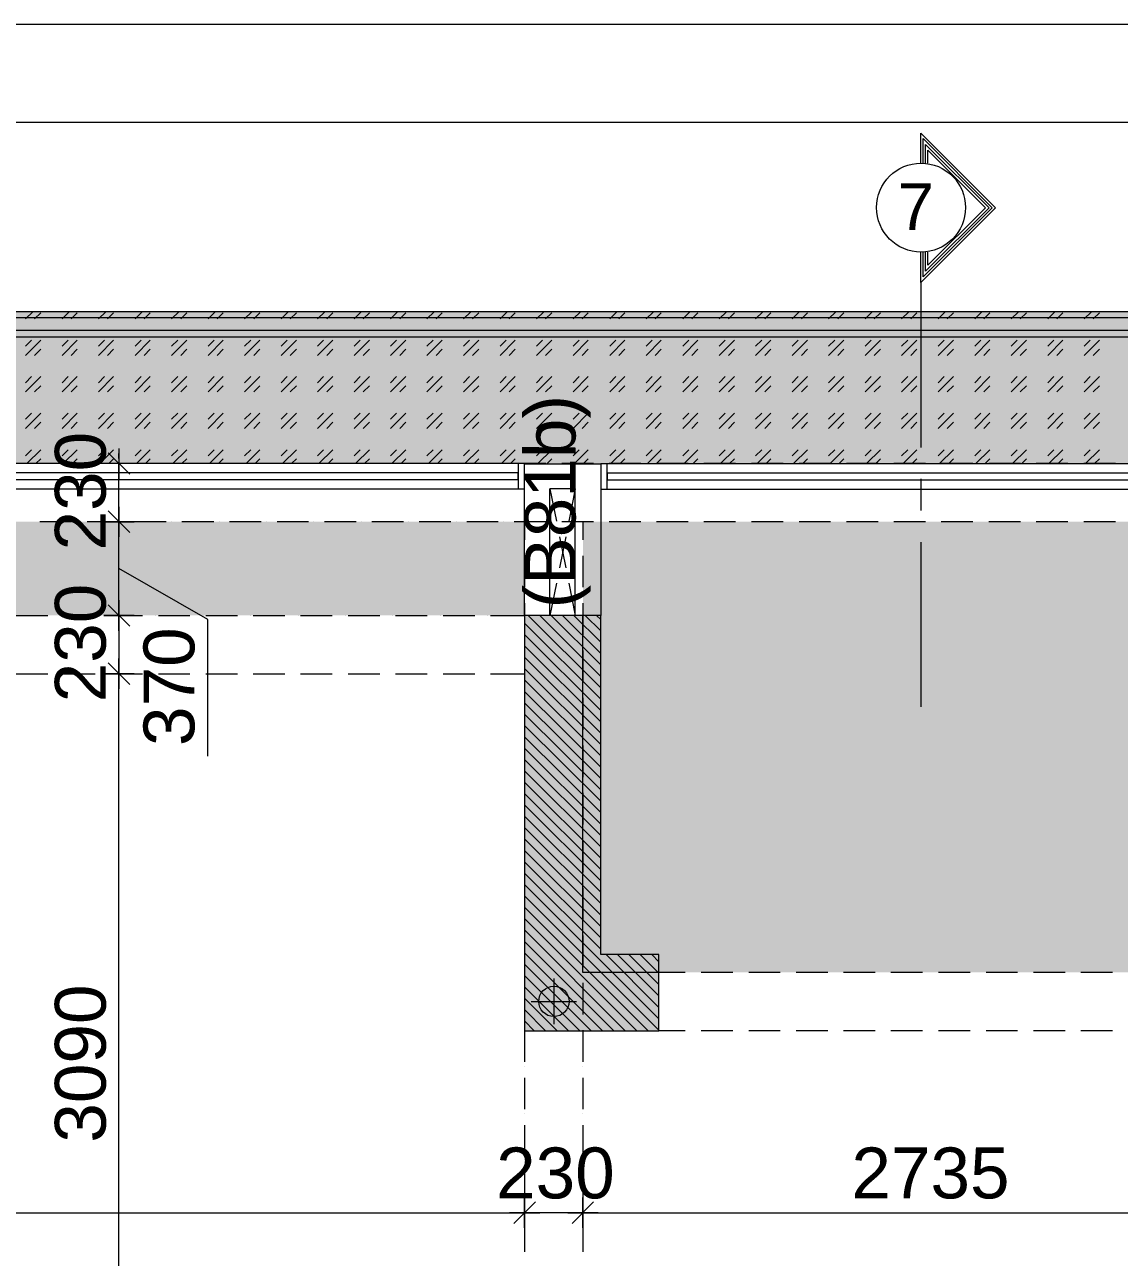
# Model space of a CAD drawing. Header units: millimetres. Extents: x -1303 to 98744, y -1303 to 90097.
# Drawn here: x 44098 to 48424, y 35157 to 40026 of the extents above; entities that cross this region are included whole.
import ezdxf

# ---------------------------------------------------------------- set-up
doc = ezdxf.new("R2010")
doc.units = ezdxf.units.MM
doc.layers.add('PDF_Geometry', color=7, linetype='Continuous')
doc.layers.add('PDF_Text', color=7, linetype='Continuous')
doc.layers.add('PDF_Solid Fills', color=192, linetype='Continuous', true_color=0xc2c0c0c0)
doc.styles.add('PDF ArialMT', font='arial.ttf')
doc.styles.get("Standard").update_dxf_attribs({"font": 'arial.ttf'})

msp = doc.modelspace()

# ---------------------------------------------------------------- hatches: boundary and pattern name
at = {"layer": 'PDF_Solid Fills', "true_color": 0x0000b2}
h = msp.add_hatch(color=254, dxfattribs=at)
h.paths.add_polyline_path([(75224.26012, 16872.72168), (74624.31541, 16872.72168), (74624.31541, 25187.75188), (75224.26012, 25187.75188)], flags=0)
h.paths.add_polyline_path([(74624.31541, 38292.73421), (74624.31541, 29377.68079), (75224.26012, 29377.68079), (75224.26012, 38892.67479), (59994.31175, 38892.67479), (59994.31175, 38292.73421)], flags=0)
h.paths.add_polyline_path([(26734.27358, 38892.67479), (26734.27358, 38292.73421), (55894.25843, 38292.73421), (55894.25843, 38892.67479)], flags=0)
at = {"layer": 'PDF_Solid Fills'}
msp.add_hatch(color=256, dxfattribs=at).paths.add_polyline_path([(46604.29328, 36052.67313), (46604.29328, 36282.69794), (46304.28373, 36282.69794), (46304.28373, 37692.71099), (46074.25892, 37692.71099), (46074.25892, 36052.67313)])

# ---------------------------------------------------------------- linework, layer by layer
at = {"layer": 'PDF_Geometry', "color": 222, "lineweight": 0, "true_color": 0xb8008a}
for points in [[(75204.2019, 40026.20351), (26753.73881, 40026.20351)], [(55873.94815, 39639.44447), (26753.73881, 39639.44447)]]:
    msp.add_lwpolyline(points, dxfattribs=at)
at = {"layer": 'PDF_Geometry', "color": 1, "lineweight": 0}
for points in [[(47639.48551, 39478.64818), (47639.48551, 39597.97677), (47934.84208, 39302.6202), (47639.48551, 39008.11075), (47639.48551, 39127.43523)], [(47648.79559, 39478.64818), (47648.79559, 39575.97225), (47921.30051, 39302.6202), (47648.79559, 39030.11116), (47648.79559, 39127.43523)], [(47658.10155, 39478.64818), (47658.10155, 39553.12473), (47908.60607, 39302.6202), (47658.10155, 39052.96281), (47658.10155, 39127.43523)], [(47667.41163, 39478.64818), (47667.41163, 39530.27307), (47895.06451, 39302.6202), (47667.41163, 39075.81446), (47667.41163, 39127.43523)], [(47639.48551, 39008.11075), (47639.48551, 38356.46263)], [(47639.48551, 38232.05543), (47639.48551, 38106.80524)], [(47639.48551, 37981.55091), (47639.48551, 37330.74991)]]:
    msp.add_lwpolyline(points, dxfattribs=at)
at = {"layer": 'PDF_Geometry', "color": 9, "lineweight": 0, "true_color": 0xc0c0c0}
for points in [[(55894.25843, 38292.1433), (55894.25843, 38892.16652), (26734.27358, 38892.16652), (26734.27358, 38291.29617)], [(55868.86954, 38292.1433), (55868.86954, 38867.62475), (26758.81742, 38867.62475), (26758.81742, 38291.29617)], [(55818.93889, 38292.1433), (55818.93889, 38817.6941), (26808.74807, 38817.6941), (26808.74807, 38291.29617)], [(55793.55, 38292.1433), (55793.55, 38792.30521), (26834.13696, 38792.30521), (26834.13696, 38291.29617)], [(46073.83743, 37692.12007), (46073.83743, 38291.29617), (46374.2726, 38291.29617), (46374.2726, 37692.12007)], [(46199.08762, 37819.9075), (46173.69873, 37692.12007), (46173.69873, 38192.27786), (46199.08762, 38064.49042)], [(46273.56417, 38192.27786), (46173.69873, 38192.27786)], [(46248.17528, 37819.9075), (46273.56417, 37692.12007), (46273.56417, 38192.27786), (46248.17528, 38064.49042)], [(46236.32383, 38003.55544), (46211.78206, 37880.84248)], [(46211.78206, 38003.55544), (46236.32383, 37880.84248)]]:
    msp.add_lwpolyline(points, dxfattribs=at)
at = {"layer": 'PDF_Geometry', "lineweight": 0}
for points in [[(44101.12001, 38864.24039), (44129.89326, 38892.16652)], [(44137.5091, 38864.24039), (44162.05499, 38887.93504)], [(44282.22658, 38892.16652), (44157.82351, 38892.16652)], [(44245.8375, 38864.24039), (44273.76362, 38892.16652)], [(44282.22658, 38864.24039), (44305.92536, 38887.93504)], [(44470.10601, 38892.16652), (44344.85169, 38892.16652)], [(44389.70787, 38864.24039), (44418.48111, 38892.16652)], [(44426.09695, 38864.24039), (44449.79572, 38887.93504)], [(44657.9813, 38892.16652), (44532.73111, 38892.16652)], [(44534.42535, 38864.24039), (44562.35147, 38892.16652)], [(44569.96731, 38864.24039), (44594.50908, 38887.93504)], [(44678.29571, 38864.24039), (44707.06896, 38892.16652)], [(44714.6848, 38864.24039), (44738.37945, 38887.93504)], [(44845.0136, 38892.16652), (44719.76341, 38892.16652)], [(44823.00907, 38864.24039), (44850.93933, 38892.16652)], [(44858.55517, 38864.24039), (44883.09693, 38887.93504)], [(45032.89303, 38892.16652), (44907.6387, 38892.16652)], [(44966.87944, 38864.24039), (44995.65681, 38892.16652)], [(45003.27266, 38864.24039), (45026.96729, 38887.93504)], [(45219.92532, 38892.16652), (45095.51812, 38892.16652)], [(45111.59692, 38864.24039), (45139.52718, 38892.16652)], [(45147.14302, 38864.24039), (45171.68478, 38887.93504)], [(45255.46728, 38864.24039), (45284.24054, 38892.16652)], [(45407.80061, 38892.16652), (45282.55042, 38892.16652)], [(45291.8605, 38864.24039), (45315.55515, 38887.93504)], [(45400.18477, 38864.24039), (45428.1109, 38892.16652)], [(45435.73087, 38864.24039), (45460.27264, 38887.93504)], [(45594.83291, 38892.16652), (45470.42571, 38892.16652)], [(45544.05514, 38864.24039), (45571.98127, 38892.16652)], [(45580.44423, 38864.24039), (45604.143, 38887.93504)], [(45782.71234, 38892.16652), (45657.45801, 38892.16652)], [(45687.9255, 38864.24039), (45716.69875, 38892.16652)], [(45724.31459, 38864.24039), (45748.01337, 38887.93504)], [(45832.64299, 38864.24039), (45860.56911, 38892.16652)], [(45969.74051, 38892.16652), (45845.33744, 38892.16652)], [(45868.18496, 38864.24039), (45892.73085, 38887.93504)], [(45976.51336, 38864.24039), (46005.2866, 38892.16652)], [(46012.90244, 38864.24039), (46036.60121, 38887.93504)], [(46157.61993, 38892.16652), (46032.36973, 38892.16652)], [(46121.23084, 38864.24039), (46149.15697, 38892.16652)], [(46156.7728, 38864.24039), (46181.31457, 38887.93504)], [(46345.49935, 38892.16652), (46220.24502, 38892.16652)], [(46265.1012, 38864.24039), (46293.87446, 38892.16652)], [(46301.49029, 38864.24039), (46325.18494, 38887.93504)], [(46532.52752, 38892.16652), (46407.27733, 38892.16652)], [(46409.81457, 38864.24039), (46437.74482, 38892.16652)], [(46445.36066, 38864.24039), (46469.90242, 38887.93504)], [(46553.68493, 38864.24039), (46582.4623, 38892.16652)], [(46590.07815, 38864.24039), (46613.77279, 38887.93504)], [(46720.40694, 38892.16652), (46595.15675, 38892.16652)], [(46698.40241, 38864.24039), (46726.33267, 38892.16652)], [(46733.94851, 38864.24039), (46758.49028, 38887.93504)], [(46907.43925, 38892.16652), (46782.18492, 38892.16652)], [(46842.27278, 38864.24039), (46871.04603, 38892.16652)], [(46878.666, 38864.24039), (46902.36064, 38887.93504)], [(47095.31454, 38892.16652), (46970.06434, 38892.16652)], [(46986.14314, 38864.24039), (47014.91639, 38892.16652)], [(47022.53636, 38864.24039), (47046.231, 38887.93504)], [(47130.86063, 38864.24039), (47158.78676, 38892.16652)], [(47282.34683, 38892.16652), (47157.94376, 38892.16652)], [(47167.24972, 38864.24039), (47190.9485, 38887.93504)], [(47274.731, 38864.24039), (47303.50424, 38892.16652)], [(47311.12008, 38864.24039), (47334.81886, 38887.93504)], [(47470.22626, 38892.16652), (47344.97194, 38892.16652)], [(47419.44849, 38864.24039), (47447.3746, 38892.16652)], [(47454.99045, 38864.24039), (47479.53634, 38887.93504)], [(47657.25856, 38892.16652), (47532.85136, 38892.16652)], [(47563.31885, 38864.24039), (47592.09209, 38892.16652)], [(47599.70793, 38864.24039), (47623.40671, 38887.93504)], [(47708.03633, 38864.24039), (47735.96246, 38892.16652)], [(47845.13385, 38892.16652), (47719.88366, 38892.16652)], [(47743.5783, 38864.24039), (47768.12007, 38887.93504)], [(47851.9067, 38864.24039), (47880.67995, 38892.16652)], [(47888.29579, 38864.24039), (47911.99043, 38887.93504)], [(48033.01328, 38892.16652), (47907.75895, 38892.16652)], [(47996.62006, 38864.24039), (48024.55031, 38892.16652)], [(48032.16615, 38864.24039), (48056.70791, 38887.93504)], [(48220.04557, 38892.16652), (48094.79124, 38892.16652)], [(48140.49042, 38864.24039), (48169.2678, 38892.16652)], [(48176.88364, 38864.24039), (48200.57828, 38887.93504)], [(48407.92086, 38892.16652), (48282.67067, 38892.16652)], [(48284.36079, 38864.24039), (48313.13816, 38892.16652)], [(48320.75401, 38864.24039), (48345.29577, 38887.93504)], [(44101.12001, 38719.52291), (44162.05499, 38779.61076)], [(44101.12001, 38755.91199), (44125.66177, 38779.61076)], [(44245.8375, 38719.52291), (44305.92536, 38779.61076)], [(44245.8375, 38755.91199), (44269.53214, 38779.61076)], [(44389.70787, 38719.52291), (44449.79572, 38779.61076)], [(44389.70787, 38755.91199), (44414.24963, 38779.61076)], [(44534.42535, 38719.52291), (44594.50908, 38779.61076)], [(44534.42535, 38755.91199), (44558.11999, 38779.61076)], [(44678.29571, 38719.52291), (44738.37945, 38779.61076)], [(44678.29571, 38755.91199), (44702.83748, 38779.61076)], [(44823.00907, 38719.52291), (44883.09693, 38779.61076)], [(44823.00907, 38755.91199), (44846.70785, 38779.61076)], [(44966.87944, 38719.52291), (45026.96729, 38779.61076)], [(44966.87944, 38755.91199), (44991.42533, 38779.61076)], [(45111.59692, 38719.52291), (45171.68478, 38779.61076)], [(45111.59692, 38755.91199), (45135.29569, 38779.61076)], [(45255.46728, 38719.52291), (45315.55515, 38779.61076)], [(45255.46728, 38755.91199), (45279.16606, 38779.61076)], [(45400.18477, 38719.52291), (45460.27264, 38779.61076)], [(45400.18477, 38755.91199), (45423.87942, 38779.61076)], [(45544.05514, 38719.52291), (45604.143, 38779.61076)], [(45544.05514, 38755.91199), (45567.74978, 38779.61076)], [(45687.9255, 38719.52291), (45748.01337, 38779.61076)], [(45687.9255, 38755.91199), (45712.46727, 38779.61076)], [(45832.64299, 38719.52291), (45892.73085, 38779.61076)], [(45832.64299, 38755.91199), (45856.33763, 38779.61076)], [(45976.51336, 38719.52291), (46036.60121, 38779.61076)], [(45976.51336, 38755.91199), (46001.05512, 38779.61076)], [(46121.23084, 38719.52291), (46181.31457, 38779.61076)], [(46121.23084, 38755.91199), (46144.92549, 38779.61076)], [(46265.1012, 38719.52291), (46325.18494, 38779.61076)], [(46265.1012, 38755.91199), (46289.64298, 38779.61076)], [(46409.81457, 38719.52291), (46469.90242, 38779.61076)], [(46409.81457, 38755.91199), (46433.51334, 38779.61076)], [(46553.68493, 38719.52291), (46613.77279, 38779.61076)], [(46553.68493, 38755.91199), (46578.23082, 38779.61076)], [(46698.40241, 38719.52291), (46758.49028, 38779.61076)], [(46698.40241, 38755.91199), (46722.10119, 38779.61076)], [(46842.27278, 38719.52291), (46902.36064, 38779.61076)], [(46842.27278, 38755.91199), (46865.97155, 38779.61076)], [(46986.14314, 38719.52291), (47046.231, 38779.61076)], [(46986.14314, 38755.91199), (47010.68491, 38779.61076)], [(47130.86063, 38719.52291), (47190.9485, 38779.61076)], [(47130.86063, 38755.91199), (47154.55528, 38779.61076)], [(47274.731, 38719.52291), (47334.81886, 38779.61076)], [(47274.731, 38755.91199), (47299.27276, 38779.61076)], [(47419.44849, 38719.52291), (47479.53634, 38779.61076)], [(47419.44849, 38755.91199), (47443.14312, 38779.61076)], [(47563.31885, 38719.52291), (47623.40671, 38779.61076)], [(47563.31885, 38755.91199), (47587.86061, 38779.61076)], [(47708.03633, 38719.52291), (47768.12007, 38779.61076)], [(47708.03633, 38755.91199), (47731.73098, 38779.61076)], [(47851.9067, 38719.52291), (47911.99043, 38779.61076)], [(47851.9067, 38755.91199), (47876.44847, 38779.61076)], [(47996.62006, 38719.52291), (48056.70791, 38779.61076)], [(47996.62006, 38755.91199), (48020.31883, 38779.61076)], [(48140.49042, 38719.52291), (48200.57828, 38779.61076)], [(48140.49042, 38755.91199), (48164.1892, 38779.61076)], [(48284.36079, 38719.52291), (48345.29577, 38779.61076)], [(48284.36079, 38755.91199), (48308.90668, 38779.61076)], [(44137.5091, 38719.52291), (44162.05499, 38744.06467)], [(44282.22658, 38719.52291), (44305.92536, 38744.06467)], [(44426.09695, 38719.52291), (44449.79572, 38744.06467)], [(44569.96731, 38719.52291), (44594.50908, 38744.06467)], [(44714.6848, 38719.52291), (44738.37945, 38744.06467)], [(44858.55517, 38719.52291), (44883.09693, 38744.06467)], [(45003.27266, 38719.52291), (45026.96729, 38744.06467)], [(45147.14302, 38719.52291), (45171.68478, 38744.06467)], [(45291.8605, 38719.52291), (45315.55515, 38744.06467)], [(45435.73087, 38719.52291), (45460.27264, 38744.06467)], [(45580.44423, 38719.52291), (45604.143, 38744.06467)], [(45724.31459, 38719.52291), (45748.01337, 38744.06467)], [(45868.18496, 38719.52291), (45892.73085, 38744.06467)], [(46012.90244, 38719.52291), (46036.60121, 38744.06467)], [(46156.7728, 38719.52291), (46181.31457, 38744.06467)], [(46301.49029, 38719.52291), (46325.18494, 38744.06467)], [(46445.36066, 38719.52291), (46469.90242, 38744.06467)], [(46590.07815, 38719.52291), (46613.77279, 38744.06467)], [(46733.94851, 38719.52291), (46758.49028, 38744.06467)], [(46878.666, 38719.52291), (46902.36064, 38744.06467)], [(47022.53636, 38719.52291), (47046.231, 38744.06467)], [(47167.24972, 38719.52291), (47190.9485, 38744.06467)], [(47311.12008, 38719.52291), (47334.81886, 38744.06467)], [(47454.99045, 38719.52291), (47479.53634, 38744.06467)], [(47599.70793, 38719.52291), (47623.40671, 38744.06467)], [(47743.5783, 38719.52291), (47768.12007, 38744.06467)], [(47888.29579, 38719.52291), (47911.99043, 38744.06467)], [(48032.16615, 38719.52291), (48056.70791, 38744.06467)], [(48176.88364, 38719.52291), (48200.57828, 38744.06467)], [(48320.75401, 38719.52291), (48345.29577, 38744.06467)], [(44101.12001, 38575.65254), (44162.05499, 38635.7404)], [(44101.12001, 38611.19451), (44125.66177, 38635.7404)], [(44245.8375, 38575.65254), (44305.92536, 38635.7404)], [(44245.8375, 38611.19451), (44269.53214, 38635.7404)], [(44389.70787, 38575.65254), (44449.79572, 38635.7404)], [(44389.70787, 38611.19451), (44414.24963, 38635.7404)], [(44534.42535, 38575.65254), (44594.50908, 38635.7404)], [(44534.42535, 38611.19451), (44558.11999, 38635.7404)], [(44678.29571, 38575.65254), (44738.37945, 38635.7404)], [(44678.29571, 38611.19451), (44702.83748, 38635.7404)], [(44823.00907, 38575.65254), (44883.09693, 38635.7404)], [(44823.00907, 38611.19451), (44846.70785, 38635.7404)], [(44966.87944, 38575.65254), (45026.96729, 38635.7404)], [(44966.87944, 38611.19451), (44991.42533, 38635.7404)], [(45111.59692, 38575.65254), (45171.68478, 38635.7404)], [(45111.59692, 38611.19451), (45135.29569, 38635.7404)], [(45255.46728, 38575.65254), (45315.55515, 38635.7404)], [(45255.46728, 38611.19451), (45279.16606, 38635.7404)], [(45400.18477, 38575.65254), (45460.27264, 38635.7404)], [(45400.18477, 38611.19451), (45423.87942, 38635.7404)], [(45544.05514, 38575.65254), (45604.143, 38635.7404)], [(45544.05514, 38611.19451), (45567.74978, 38635.7404)], [(45687.9255, 38575.65254), (45748.01337, 38635.7404)], [(45687.9255, 38611.19451), (45712.46727, 38635.7404)], [(45832.64299, 38575.65254), (45892.73085, 38635.7404)], [(45832.64299, 38611.19451), (45856.33763, 38635.7404)], [(45976.51336, 38575.65254), (46036.60121, 38635.7404)], [(45976.51336, 38611.19451), (46001.05512, 38635.7404)], [(46121.23084, 38575.65254), (46181.31457, 38635.7404)], [(46121.23084, 38611.19451), (46144.92549, 38635.7404)], [(46265.1012, 38575.65254), (46325.18494, 38635.7404)], [(46265.1012, 38611.19451), (46289.64298, 38635.7404)], [(46409.81457, 38575.65254), (46469.90242, 38635.7404)], [(46409.81457, 38611.19451), (46433.51334, 38635.7404)], [(46553.68493, 38575.65254), (46613.77279, 38635.7404)], [(46553.68493, 38611.19451), (46578.23082, 38635.7404)], [(46698.40241, 38575.65254), (46758.49028, 38635.7404)], [(46698.40241, 38611.19451), (46722.10119, 38635.7404)], [(46842.27278, 38575.65254), (46902.36064, 38635.7404)], [(46842.27278, 38611.19451), (46865.97155, 38635.7404)], [(46986.14314, 38575.65254), (47046.231, 38635.7404)], [(46986.14314, 38611.19451), (47010.68491, 38635.7404)], [(47130.86063, 38575.65254), (47190.9485, 38635.7404)], [(47130.86063, 38611.19451), (47154.55528, 38635.7404)], [(47274.731, 38575.65254), (47334.81886, 38635.7404)], [(47274.731, 38611.19451), (47299.27276, 38635.7404)], [(47419.44849, 38575.65254), (47479.53634, 38635.7404)], [(47419.44849, 38611.19451), (47443.14312, 38635.7404)], [(47563.31885, 38575.65254), (47623.40671, 38635.7404)], [(47563.31885, 38611.19451), (47587.86061, 38635.7404)], [(47708.03633, 38575.65254), (47768.12007, 38635.7404)], [(47708.03633, 38611.19451), (47731.73098, 38635.7404)], [(47851.9067, 38575.65254), (47911.99043, 38635.7404)], [(47851.9067, 38611.19451), (47876.44847, 38635.7404)], [(47996.62006, 38575.65254), (48056.70791, 38635.7404)], [(47996.62006, 38611.19451), (48020.31883, 38635.7404)], [(48140.49042, 38575.65254), (48200.57828, 38635.7404)], [(48140.49042, 38611.19451), (48164.1892, 38635.7404)], [(48284.36079, 38575.65254), (48345.29577, 38635.7404)], [(48284.36079, 38611.19451), (48308.90668, 38635.7404)], [(44137.5091, 38575.65254), (44162.05499, 38599.34718)], [(44282.22658, 38575.65254), (44305.92536, 38599.34718)], [(44426.09695, 38575.65254), (44449.79572, 38599.34718)], [(44569.96731, 38575.65254), (44594.50908, 38599.34718)], [(44714.6848, 38575.65254), (44738.37945, 38599.34718)], [(44858.55517, 38575.65254), (44883.09693, 38599.34718)], [(45003.27266, 38575.65254), (45026.96729, 38599.34718)], [(45147.14302, 38575.65254), (45171.68478, 38599.34718)], [(45291.8605, 38575.65254), (45315.55515, 38599.34718)], [(45435.73087, 38575.65254), (45460.27264, 38599.34718)], [(45580.44423, 38575.65254), (45604.143, 38599.34718)], [(45724.31459, 38575.65254), (45748.01337, 38599.34718)], [(45868.18496, 38575.65254), (45892.73085, 38599.34718)], [(46012.90244, 38575.65254), (46036.60121, 38599.34718)], [(46156.7728, 38575.65254), (46181.31457, 38599.34718)], [(46301.49029, 38575.65254), (46325.18494, 38599.34718)], [(46445.36066, 38575.65254), (46469.90242, 38599.34718)], [(46590.07815, 38575.65254), (46613.77279, 38599.34718)], [(46733.94851, 38575.65254), (46758.49028, 38599.34718)], [(46878.666, 38575.65254), (46902.36064, 38599.34718)], [(47022.53636, 38575.65254), (47046.231, 38599.34718)], [(47167.24972, 38575.65254), (47190.9485, 38599.34718)], [(47311.12008, 38575.65254), (47334.81886, 38599.34718)], [(47454.99045, 38575.65254), (47479.53634, 38599.34718)], [(47599.70793, 38575.65254), (47623.40671, 38599.34718)], [(47743.5783, 38575.65254), (47768.12007, 38599.34718)], [(47888.29579, 38575.65254), (47911.99043, 38599.34718)], [(48032.16615, 38575.65254), (48056.70791, 38599.34718)], [(48176.88364, 38575.65254), (48200.57828, 38599.34718)], [(48320.75401, 38575.65254), (48345.29577, 38599.34718)], [(44101.12001, 38430.93505), (44162.05499, 38491.02292)], [(44101.12001, 38467.32414), (44125.66177, 38491.02292)], [(44245.8375, 38430.93505), (44305.92536, 38491.02292)], [(44245.8375, 38467.32414), (44269.53214, 38491.02292)], [(44389.70787, 38430.93505), (44449.79572, 38491.02292)], [(44389.70787, 38467.32414), (44414.24963, 38491.02292)], [(44534.42535, 38430.93505), (44594.50908, 38491.02292)], [(44534.42535, 38467.32414), (44558.11999, 38491.02292)], [(44678.29571, 38430.93505), (44738.37945, 38491.02292)], [(44678.29571, 38467.32414), (44702.83748, 38491.02292)], [(44823.00907, 38430.93505), (44883.09693, 38491.02292)], [(44823.00907, 38467.32414), (44846.70785, 38491.02292)], [(44966.87944, 38430.93505), (45026.96729, 38491.02292)], [(44966.87944, 38467.32414), (44991.42533, 38491.02292)], [(45111.59692, 38430.93505), (45171.68478, 38491.02292)], [(45111.59692, 38467.32414), (45135.29569, 38491.02292)], [(45255.46728, 38430.93505), (45315.55515, 38491.02292)], [(45255.46728, 38467.32414), (45279.16606, 38491.02292)], [(45400.18477, 38430.93505), (45460.27264, 38491.02292)], [(45400.18477, 38467.32414), (45423.87942, 38491.02292)], [(45544.05514, 38430.93505), (45604.143, 38491.02292)], [(45544.05514, 38467.32414), (45567.74978, 38491.02292)], [(45687.9255, 38430.93505), (45748.01337, 38491.02292)], [(45687.9255, 38467.32414), (45712.46727, 38491.02292)], [(45832.64299, 38430.93505), (45892.73085, 38491.02292)], [(45832.64299, 38467.32414), (45856.33763, 38491.02292)], [(45976.51336, 38430.93505), (46036.60121, 38491.02292)], [(45976.51336, 38467.32414), (46001.05512, 38491.02292)], [(46121.23084, 38430.93505), (46181.31457, 38491.02292)], [(46121.23084, 38467.32414), (46144.92549, 38491.02292)], [(46265.1012, 38430.93505), (46325.18494, 38491.02292)], [(46265.1012, 38467.32414), (46289.64298, 38491.02292)], [(46409.81457, 38430.93505), (46469.90242, 38491.02292)], [(46409.81457, 38467.32414), (46433.51334, 38491.02292)], [(46553.68493, 38430.93505), (46613.77279, 38491.02292)], [(46553.68493, 38467.32414), (46578.23082, 38491.02292)], [(46698.40241, 38430.93505), (46758.49028, 38491.02292)], [(46698.40241, 38467.32414), (46722.10119, 38491.02292)], [(46842.27278, 38430.93505), (46902.36064, 38491.02292)], [(46842.27278, 38467.32414), (46865.97155, 38491.02292)], [(46986.14314, 38430.93505), (47046.231, 38491.02292)], [(46986.14314, 38467.32414), (47010.68491, 38491.02292)], [(47130.86063, 38430.93505), (47190.9485, 38491.02292)], [(47130.86063, 38467.32414), (47154.55528, 38491.02292)], [(47274.731, 38430.93505), (47334.81886, 38491.02292)], [(47274.731, 38467.32414), (47299.27276, 38491.02292)], [(47419.44849, 38430.93505), (47479.53634, 38491.02292)], [(47419.44849, 38467.32414), (47443.14312, 38491.02292)], [(47563.31885, 38430.93505), (47623.40671, 38491.02292)], [(47563.31885, 38467.32414), (47587.86061, 38491.02292)], [(47708.03633, 38430.93505), (47768.12007, 38491.02292)], [(47708.03633, 38467.32414), (47731.73098, 38491.02292)], [(47851.9067, 38430.93505), (47911.99043, 38491.02292)], [(47851.9067, 38467.32414), (47876.44847, 38491.02292)], [(47996.62006, 38430.93505), (48056.70791, 38491.02292)], [(47996.62006, 38467.32414), (48020.31883, 38491.02292)], [(48140.49042, 38430.93505), (48200.57828, 38491.02292)], [(48140.49042, 38467.32414), (48164.1892, 38491.02292)], [(48284.36079, 38430.93505), (48345.29577, 38491.02292)], [(48284.36079, 38467.32414), (48308.90668, 38491.02292)], [(44137.5091, 38430.93505), (44162.05499, 38455.47682)], [(44282.22658, 38430.93505), (44305.92536, 38455.47682)], [(44426.09695, 38430.93505), (44449.79572, 38455.47682)], [(44569.96731, 38430.93505), (44594.50908, 38455.47682)], [(44714.6848, 38430.93505), (44738.37945, 38455.47682)], [(44858.55517, 38430.93505), (44883.09693, 38455.47682)], [(45003.27266, 38430.93505), (45026.96729, 38455.47682)], [(45147.14302, 38430.93505), (45171.68478, 38455.47682)], [(45291.8605, 38430.93505), (45315.55515, 38455.47682)], [(45435.73087, 38430.93505), (45460.27264, 38455.47682)], [(45580.44423, 38430.93505), (45604.143, 38455.47682)], [(45724.31459, 38430.93505), (45748.01337, 38455.47682)], [(45868.18496, 38430.93505), (45892.73085, 38455.47682)], [(46012.90244, 38430.93505), (46036.60121, 38455.47682)], [(46156.7728, 38430.93505), (46181.31457, 38455.47682)], [(46301.49029, 38430.93505), (46325.18494, 38455.47682)], [(46445.36066, 38430.93505), (46469.90242, 38455.47682)], [(46590.07815, 38430.93505), (46613.77279, 38455.47682)], [(46733.94851, 38430.93505), (46758.49028, 38455.47682)], [(46878.666, 38430.93505), (46902.36064, 38455.47682)], [(47022.53636, 38430.93505), (47046.231, 38455.47682)], [(47167.24972, 38430.93505), (47190.9485, 38455.47682)], [(47311.12008, 38430.93505), (47334.81886, 38455.47682)], [(47454.99045, 38430.93505), (47479.53634, 38455.47682)], [(47599.70793, 38430.93505), (47623.40671, 38455.47682)], [(47743.5783, 38430.93505), (47768.12007, 38455.47682)], [(47888.29579, 38430.93505), (47911.99043, 38455.47682)], [(48032.16615, 38430.93505), (48056.70791, 38455.47682)], [(48176.88364, 38430.93505), (48200.57828, 38455.47682)], [(48320.75401, 38430.93505), (48345.29577, 38455.47682)], [(44101.12001, 38322.61078), (44125.66177, 38347.15255)], [(44107.04574, 38292.1433), (44162.05499, 38347.15255)], [(44245.8375, 38322.61078), (44269.53214, 38347.15255)], [(44250.9161, 38292.1433), (44305.92536, 38347.15255)], [(44389.70787, 38322.61078), (44414.24963, 38347.15255)], [(44395.62946, 38292.1433), (44449.79572, 38347.15255)], [(44534.42535, 38322.61078), (44558.11999, 38347.15255)], [(44539.49983, 38292.1433), (44594.50908, 38347.15255)], [(44678.29571, 38322.61078), (44702.83748, 38347.15255)], [(44684.21731, 38292.1433), (44738.37945, 38347.15255)], [(44823.00907, 38322.61078), (44846.70785, 38347.15255)], [(44828.08767, 38292.1433), (44883.09693, 38347.15255)], [(44966.87944, 38322.61078), (44991.42533, 38347.15255)], [(44972.80516, 38292.1433), (45026.96729, 38347.15255)], [(45111.59692, 38322.61078), (45135.29569, 38347.15255)], [(45116.67553, 38292.1433), (45171.68478, 38347.15255)], [(45255.46728, 38322.61078), (45279.16606, 38347.15255)], [(45260.54589, 38292.1433), (45315.55515, 38347.15255)], [(45400.18477, 38322.61078), (45423.87942, 38347.15255)], [(45405.26338, 38292.1433), (45460.27264, 38347.15255)], [(45544.05514, 38322.61078), (45567.74978, 38347.15255)], [(45549.13375, 38292.1433), (45604.143, 38347.15255)], [(45687.9255, 38322.61078), (45712.46727, 38347.15255)], [(45693.85123, 38292.1433), (45748.01337, 38347.15255)], [(45832.64299, 38322.61078), (45856.33763, 38347.15255)], [(45837.72159, 38292.1433), (45892.73085, 38347.15255)], [(45976.51336, 38322.61078), (46001.05512, 38347.15255)], [(45982.43495, 38292.1433), (46036.60121, 38347.15255)], [(46121.23084, 38322.61078), (46144.92549, 38347.15255)], [(46126.30532, 38292.1433), (46181.31457, 38347.15255)], [(46265.1012, 38322.61078), (46289.64298, 38347.15255)], [(46271.0228, 38292.1433), (46325.18494, 38347.15255)], [(46409.81457, 38322.61078), (46433.51334, 38347.15255)], [(46414.89316, 38292.1433), (46469.90242, 38347.15255)], [(46553.68493, 38322.61078), (46578.23082, 38347.15255)], [(46558.76353, 38292.1433), (46613.77279, 38347.15255)], [(46698.40241, 38322.61078), (46722.10119, 38347.15255)], [(46703.48102, 38292.1433), (46758.49028, 38347.15255)], [(46842.27278, 38322.61078), (46865.97155, 38347.15255)], [(46847.35138, 38292.1433), (46902.36064, 38347.15255)], [(46986.14314, 38322.61078), (47010.68491, 38347.15255)], [(46992.06887, 38292.1433), (47046.231, 38347.15255)], [(47130.86063, 38322.61078), (47154.55528, 38347.15255)], [(47135.93924, 38292.1433), (47190.9485, 38347.15255)], [(47274.731, 38322.61078), (47299.27276, 38347.15255)], [(47280.65672, 38292.1433), (47334.81886, 38347.15255)], [(47419.44849, 38322.61078), (47443.14312, 38347.15255)], [(47424.52708, 38292.1433), (47479.53634, 38347.15255)], [(47563.31885, 38322.61078), (47587.86061, 38347.15255)], [(47569.24044, 38292.1433), (47623.40671, 38347.15255)], [(47708.03633, 38322.61078), (47731.73098, 38347.15255)], [(47713.11081, 38292.1433), (47768.12007, 38347.15255)], [(47851.9067, 38322.61078), (47876.44847, 38347.15255)], [(47856.98117, 38292.1433), (47911.99043, 38347.15255)], [(47996.62006, 38322.61078), (48020.31883, 38347.15255)], [(48001.69866, 38292.1433), (48056.70791, 38347.15255)], [(48140.49042, 38322.61078), (48164.1892, 38347.15255)], [(48145.56902, 38292.1433), (48200.57828, 38347.15255)], [(48284.36079, 38322.61078), (48308.90668, 38347.15255)], [(48290.28651, 38292.1433), (48345.29577, 38347.15255)], [(44142.5877, 38292.1433), (44162.05499, 38310.75933)], [(44287.30519, 38292.1433), (44305.92536, 38310.75933)], [(44431.17555, 38292.1433), (44449.79572, 38310.75933)], [(44470.95313, 38292.1433), (44470.95313, 38292.1433)], [(44575.89304, 38292.1433), (44594.50908, 38310.75933)], [(44719.76341, 38292.1433), (44738.37945, 38310.75933)], [(44864.48089, 38292.1433), (44883.09693, 38310.75933)], [(45008.35126, 38292.1433), (45026.96729, 38310.75933)], [(45153.06462, 38292.1433), (45171.68478, 38310.75933)], [(45296.93498, 38292.1433), (45315.55515, 38310.75933)], [(45440.80534, 38292.1433), (45460.27264, 38310.75933)], [(45585.52283, 38292.1433), (45604.143, 38310.75933)], [(45729.39319, 38292.1433), (45748.01337, 38310.75933)], [(45874.11068, 38292.1433), (45892.73085, 38310.75933)], [(46017.98105, 38292.1433), (46036.60121, 38310.75933)], [(46162.69854, 38292.1433), (46181.31457, 38310.75933)], [(46306.5689, 38292.1433), (46325.18494, 38310.75933)], [(46451.28638, 38292.1433), (46469.90242, 38310.75933)], [(46595.15675, 38292.1433), (46613.77279, 38310.75933)], [(46739.02711, 38292.1433), (46758.49028, 38310.75933)], [(46883.74047, 38292.1433), (46902.36064, 38310.75933)], [(47027.61084, 38292.1433), (47046.231, 38310.75933)], [(47172.32832, 38292.1433), (47190.9485, 38310.75933)], [(47316.19868, 38292.1433), (47334.81886, 38310.75933)], [(47460.91617, 38292.1433), (47479.53634, 38310.75933)], [(47604.78654, 38292.1433), (47623.40671, 38310.75933)], [(47749.50403, 38292.1433), (47768.12007, 38310.75933)], [(47893.37439, 38292.1433), (47911.99043, 38310.75933)], [(48038.09187, 38292.1433), (48056.70791, 38310.75933)], [(48181.96224, 38292.1433), (48200.57828, 38310.75933)], [(48325.8326, 38292.1433), (48345.29577, 38310.75933)], [(44470.95313, 38061.94905), (44470.95313, 38061.94905)], [(44470.95313, 38061.94905), (44470.95313, 38061.94905)], [(44553.88851, 38061.94905), (44553.88851, 38061.94905)], [(44616.51361, 38061.94905), (44616.51361, 38061.94905)], [(44678.29571, 38061.94905), (44678.29571, 38061.94905)], [(44740.92082, 38061.94905), (44740.92082, 38061.94905)], [(44803.54591, 38061.94905), (44803.54591, 38061.94905)], [(44866.171, 38061.94905), (44866.171, 38061.94905)], [(44928.79611, 38061.94905), (44928.79611, 38061.94905)], [(44991.42533, 38061.94905), (44991.42533, 38061.94905)], [(45054.05043, 38061.94905), (45054.05043, 38061.94905)], [(45115.8284, 38061.94905), (45115.8284, 38061.94905)], [(45178.4535, 38061.94905), (45178.4535, 38061.94905)], [(45241.08273, 38061.94905), (45241.08273, 38061.94905)], [(45303.70783, 38061.94905), (45303.70783, 38061.94905)], [(45366.33292, 38061.94905), (45366.33292, 38061.94905)], [(45428.95802, 38061.94905), (45428.95802, 38061.94905)], [(45490.74012, 38061.94905), (45490.74012, 38061.94905)], [(45553.36523, 38061.94905), (45553.36523, 38061.94905)], [(45615.99032, 38061.94905), (45615.99032, 38061.94905)], [(45678.61542, 38061.94905), (45678.61542, 38061.94905)], [(45741.24052, 38061.94905), (45741.24052, 38061.94905)], [(45803.86974, 38061.94905), (45803.86974, 38061.94905)], [(45866.49484, 38061.94905), (45866.49484, 38061.94905)], [(45928.27281, 38061.94905), (45928.27281, 38061.94905)], [(45990.89792, 38061.94905), (45990.89792, 38061.94905)], [(46073.83743, 38061.94905), (46073.83743, 38061.94905)], [(44470.95313, 37692.12007), (44470.95313, 37692.12007)], [(44470.95313, 37692.12007), (44470.95313, 37692.12007)], [(44553.88851, 37692.12007), (44553.88851, 37692.12007)], [(44616.51361, 37692.12007), (44616.51361, 37692.12007)], [(44678.29571, 37692.12007), (44678.29571, 37692.12007)], [(44740.92082, 37692.12007), (44740.92082, 37692.12007)], [(44803.54591, 37692.12007), (44803.54591, 37692.12007)], [(44866.171, 37692.12007), (44866.171, 37692.12007)], [(44928.79611, 37692.12007), (44928.79611, 37692.12007)], [(44991.42533, 37692.12007), (44991.42533, 37692.12007)], [(45054.05043, 37692.12007), (45054.05043, 37692.12007)], [(45115.8284, 37692.12007), (45115.8284, 37692.12007)], [(45178.4535, 37692.12007), (45178.4535, 37692.12007)], [(45241.08273, 37692.12007), (45241.08273, 37692.12007)], [(45303.70783, 37692.12007), (45303.70783, 37692.12007)], [(45366.33292, 37692.12007), (45366.33292, 37692.12007)], [(45428.95802, 37692.12007), (45428.95802, 37692.12007)], [(45490.74012, 37692.12007), (45490.74012, 37692.12007)], [(45553.36523, 37692.12007), (45553.36523, 37692.12007)], [(45615.99032, 37692.12007), (45615.99032, 37692.12007)], [(45678.61542, 37692.12007), (45678.61542, 37692.12007)], [(45741.24052, 37692.12007), (45741.24052, 37692.12007)], [(45803.86974, 37692.12007), (45803.86974, 37692.12007)], [(45866.49484, 37692.12007), (45866.49484, 37692.12007)], [(45928.27281, 37692.12007), (45928.27281, 37692.12007)], [(45990.89792, 37692.12007), (45990.89792, 37692.12007)], [(46073.83743, 37692.12007), (46073.83743, 37692.12007)], [(46088.22199, 37692.12007), (46374.2726, 37406.91658)], [(46133.92528, 37692.12007), (46374.2726, 37451.76863)], [(46178.77734, 37692.12007), (46374.2726, 37496.62481)], [(46223.62939, 37692.12007), (46374.2726, 37541.47685)], [(46268.48557, 37692.12007), (46374.2726, 37586.33303)], [(46313.33761, 37692.12007), (46374.2726, 37631.18509)], [(46358.19379, 37692.12007), (46374.2726, 37676.88425)], [(46073.83743, 37662.4997), (46374.2726, 37362.06452)], [(46073.83743, 37617.64352), (46374.2726, 37317.20834)], [(46073.83743, 37571.94435), (46374.2726, 37272.3563)], [(46073.83743, 37527.0923), (46374.2726, 37227.50012)], [(44470.95313, 37461.92583), (44470.95313, 37461.92583)], [(44470.95313, 37461.92583), (44470.95313, 37461.92583)], [(46073.83743, 37482.23611), (46374.2726, 37182.64807)], [(46073.83743, 37437.38407), (46374.2726, 37137.79602)], [(46073.83743, 37392.52789), (46374.2726, 37092.93983)], [(46073.83743, 37347.67584), (46374.2726, 37048.08779)], [(46073.83743, 37302.82379), (46374.2726, 37003.23161)], [(46073.83743, 37257.9676), (46374.2726, 36958.37956)], [(46073.83743, 37213.11556), (46374.2726, 36913.52751)], [(46073.83743, 37168.25938), (46374.2726, 36867.82421)], [(46073.83743, 37123.40733), (46374.2726, 36822.97216)], [(46073.83743, 37078.55528), (46374.2726, 36778.1201)], [(46073.83743, 37033.6991), (46374.2726, 36733.26392)], [(46073.83743, 36988.84705), (46374.2726, 36688.41188)], [(46073.83743, 36943.99087), (46374.2726, 36643.5557)], [(46073.83743, 36899.13882), (46374.2726, 36598.70365)], [(46073.83743, 36854.28677), (46374.2726, 36553.85159)], [(46073.83743, 36809.43059), (46374.2726, 36508.99541)], [(46073.83743, 36763.73142), (46374.2726, 36464.14337)], [(46073.83743, 36718.87937), (46374.2726, 36419.28719)], [(46073.83743, 36674.02318), (46374.2726, 36374.43514)], [(46073.83743, 36629.17114), (46603.61971, 36099.38885)], [(46073.83743, 36584.31496), (46603.61971, 36054.5368)], [(46073.83743, 36539.46291), (46561.3049, 36051.99543)], [(46073.83743, 36494.61086), (46516.44872, 36051.99543)], [(46073.83743, 36449.75467), (46471.59667, 36051.99543)], [(46073.83743, 36404.90263), (46426.74049, 36051.99543)], [(46073.83743, 36360.04645), (46381.88844, 36051.99543)], [(46396.27713, 36352.4306), (46603.61971, 36144.2409)], [(46441.12918, 36352.4306), (46603.61971, 36189.09708)], [(46485.98123, 36352.4306), (46603.61971, 36233.94913)], [(46530.83741, 36352.4306), (46603.61971, 36278.80531)], [(46575.68945, 36352.4306), (46603.61971, 36323.65736)], [(46073.83743, 36315.1944), (46337.03639, 36051.99543)], [(46073.83743, 36270.34235), (46292.18021, 36051.99543)], [(46073.83743, 36225.48616), (46246.48104, 36051.99543)], [(46073.83743, 36180.63412), (46201.62899, 36051.99543)], [(46073.83743, 36135.77794), (46156.7728, 36051.99543)], [(46073.83743, 36090.92589), (46111.92076, 36051.99543)], [(46073.83743, 36051.99543), (46073.83743, 36051.99543)], [(46073.83743, 36051.99543), (46073.83743, 36051.99543)], [(46304.02753, 36051.99543), (46304.02753, 36051.99543)], [(46304.02753, 36051.99543), (46304.02753, 36051.99543)], [(46073.83743, 35974.13865), (46073.83743, 35974.13865)], [(46073.83743, 35974.13865), (46073.83743, 35974.13865)], [(46304.02753, 35974.13865), (46304.02753, 35974.13865)], [(46304.02753, 35974.13865), (46304.02753, 35974.13865)], [(46073.83743, 35911.50943), (46073.83743, 35911.50943)], [(46073.83743, 35911.50943), (46073.83743, 35911.50943)], [(46304.02753, 35911.50943), (46304.02753, 35911.50943)], [(46304.02753, 35911.50943), (46304.02753, 35911.50943)], [(46073.83743, 35848.88433), (46073.83743, 35848.88433)], [(46073.83743, 35848.88433), (46073.83743, 35848.88433)], [(46304.02753, 35848.88433), (46304.02753, 35848.88433)], [(46304.02753, 35848.88433), (46304.02753, 35848.88433)], [(46073.83743, 35786.25923), (46073.83743, 35786.25923)], [(46073.83743, 35786.25923), (46073.83743, 35786.25923)], [(46304.02753, 35786.25923), (46304.02753, 35786.25923)], [(46304.02753, 35786.25923), (46304.02753, 35786.25923)], [(46073.83743, 35723.63414), (46073.83743, 35723.63414)], [(46073.83743, 35723.63414), (46073.83743, 35723.63414)], [(46304.02753, 35723.63414), (46304.02753, 35723.63414)], [(46304.02753, 35723.63414), (46304.02753, 35723.63414)], [(46073.83743, 35661.00904), (46073.83743, 35661.00904)], [(46073.83743, 35661.00904), (46073.83743, 35661.00904)], [(46304.02753, 35661.00904), (46304.02753, 35661.00904)], [(46304.02753, 35661.00904), (46304.02753, 35661.00904)], [(46073.83743, 35599.22693), (46073.83743, 35599.22693)], [(46073.83743, 35599.22693), (46073.83743, 35599.22693)], [(46304.02753, 35599.22693), (46304.02753, 35599.22693)], [(46304.02753, 35599.22693), (46304.02753, 35599.22693)], [(46073.83743, 35536.60184), (46073.83743, 35536.60184)], [(46073.83743, 35536.60184), (46073.83743, 35536.60184)], [(46304.02753, 35536.60184), (46304.02753, 35536.60184)], [(46304.02753, 35536.60184), (46304.02753, 35536.60184)], [(46073.83743, 35473.97674), (46073.83743, 35473.97674)], [(46073.83743, 35473.97674), (46073.83743, 35473.97674)], [(46304.02753, 35473.97674), (46304.02753, 35473.97674)], [(46304.02753, 35473.97674), (46304.02753, 35473.97674)], [(46073.83743, 35411.35164), (46073.83743, 35411.35164)], [(46073.83743, 35411.35164), (46073.83743, 35411.35164)], [(46304.02753, 35411.35164), (46304.02753, 35411.35164)], [(46304.02753, 35411.35164), (46304.02753, 35411.35164)], [(46073.83743, 35332.64361), (46073.83743, 35332.64361)], [(46073.83743, 35332.64361), (46073.83743, 35332.64361)], [(46304.02753, 35332.64361), (46304.02753, 35332.64361)], [(46304.02753, 35332.64361), (46304.02753, 35332.64361)]]:
    msp.add_lwpolyline(points, dxfattribs=at)
at = {"layer": 'PDF_Geometry', "color": 122, "lineweight": 0, "true_color": 0x00b88a}
for points in [[(44428.63832, 38334.45811), (44513.26794, 38249.82848)], [(44470.95313, 38352.23115), (44470.95313, 38232.05543)], [(44470.95313, 38312.45358), (44470.95313, 38331.91674)], [(44531.03686, 38292.1433), (44410.86527, 38292.1433)], [(44470.95313, 38061.94905), (44470.95313, 38292.1433)], [(44470.95313, 37731.89351), (44470.95313, 37712.43036), (44470.95313, 38042.4859), (44470.95313, 38022.17561)], [(44821.31896, 37136.10177), (44821.31896, 37676.88425), (44470.95313, 37877.45813)], [(44470.95313, 37692.12007), (44470.95313, 37461.92583)], [(44470.95313, 34411.87493), (44470.95313, 34392.40764), (44470.95313, 37442.46267), (44470.95313, 37422.14826)], [(41469.13864, 35332.64361), (41448.82835, 35332.64361), (46053.52714, 35332.64361), (46034.05985, 35332.64361)], [(46304.02753, 35332.64361), (46073.83743, 35332.64361)], [(46343.80511, 35332.64361), (46323.49483, 35332.64361), (49018.94842, 35332.64361), (48998.63813, 35332.64361)]]:
    msp.add_lwpolyline(points, dxfattribs=at)
at = {"layer": 'PDF_Geometry', "color": 9, "lineweight": 0, "true_color": 0xc0c0c0}
for points in [[(41863.51352, 38192.27786), (46073.83743, 38192.27786), (46073.83743, 38292.14082), (41863.51352, 38292.14082)], [(46047.60142, 38192.27786), (46073.8366, 38192.27786), (46073.8366, 38292.14082), (46047.60142, 38292.14082)], [(46374.2726, 38191.43486), (55664.06626, 38191.43486), (55664.06626, 38291.29782), (46374.2726, 38291.29782)], [(46374.2726, 38191.43486), (46399.66149, 38191.43486), (46399.66149, 38291.29782), (46374.2726, 38291.29782)], [(41889.74953, 38229.51819), (46047.60296, 38229.51819), (46047.60296, 38255.75338), (41889.74953, 38255.75338)], [(46399.66149, 38228.67108), (55637.83129, 38228.67108), (55637.83129, 38254.90626), (46399.66149, 38254.90626)]]:
    msp.add_lwpolyline(points, close=True, dxfattribs=at)
at = {"layer": 'PDF_Geometry', "color": 157, "lineweight": 0, "true_color": 0x3f5f7f}
for points in [[(44282.22658, 38292.1433), (44157.82351, 38292.1433)], [(44470.10601, 38292.1433), (44344.85169, 38292.1433)], [(44657.9813, 38292.1433), (44532.73111, 38292.1433)], [(44845.0136, 38292.1433), (44719.76341, 38292.1433)], [(45032.89303, 38292.1433), (44907.6387, 38292.1433)], [(45219.92532, 38292.1433), (45095.51812, 38292.1433)], [(45407.80061, 38292.1433), (45282.55042, 38292.1433)], [(45594.83291, 38292.1433), (45470.42571, 38292.1433)], [(45782.71234, 38292.1433), (45657.45801, 38292.1433)], [(45969.74051, 38292.1433), (45845.33744, 38292.1433)], [(46157.61993, 38292.1433), (46032.36973, 38292.1433)], [(46345.49935, 38292.1433), (46220.24502, 38292.1433)], [(46532.52752, 38292.1433), (46407.27733, 38292.1433)], [(46720.40694, 38292.1433), (46595.15675, 38292.1433)], [(46907.43925, 38292.1433), (46782.18492, 38292.1433)], [(47095.31454, 38292.1433), (46970.06434, 38292.1433)], [(47282.34683, 38292.1433), (47157.94376, 38292.1433)], [(47470.22626, 38292.1433), (47344.97194, 38292.1433)], [(47657.25856, 38292.1433), (47532.85136, 38292.1433)], [(47845.13385, 38292.1433), (47719.88366, 38292.1433)], [(48033.01328, 38292.1433), (47907.75895, 38292.1433)], [(48220.04557, 38292.1433), (48094.79124, 38292.1433)], [(48407.92086, 38292.1433), (48282.67067, 38292.1433)], [(44282.22658, 38061.94905), (44157.82351, 38061.94905)], [(44470.10601, 38061.94905), (44344.85169, 38061.94905)], [(44657.9813, 38061.94905), (44532.73111, 38061.94905)], [(44845.0136, 38061.94905), (44719.76341, 38061.94905)], [(45032.89303, 38061.94905), (44907.6387, 38061.94905)], [(45219.92532, 38061.94905), (45095.51812, 38061.94905)], [(45407.80061, 38061.94905), (45282.55042, 38061.94905)], [(45594.83291, 38061.94905), (45470.42571, 38061.94905)], [(45782.71234, 38061.94905), (45657.45801, 38061.94905)], [(45969.74051, 38061.94905), (45845.33744, 38061.94905)], [(46157.61993, 38061.94905), (46032.36973, 38061.94905)], [(46073.83743, 38061.94905), (46073.83743, 37990.861)], [(46345.49935, 38061.94905), (46220.24502, 38061.94905)], [(46304.02753, 38061.94905), (46304.02753, 37990.861)], [(46532.52752, 38061.94905), (46407.27733, 38061.94905)], [(46720.40694, 38061.94905), (46595.15675, 38061.94905)], [(46907.43925, 38061.94905), (46782.18492, 38061.94905)], [(47095.31454, 38061.94905), (46970.06434, 38061.94905)], [(47282.34683, 38061.94905), (47157.94376, 38061.94905)], [(47470.22626, 38061.94905), (47344.97194, 38061.94905)], [(47657.25856, 38061.94905), (47532.85136, 38061.94905)], [(47845.13385, 38061.94905), (47719.88366, 38061.94905)], [(48033.01328, 38061.94905), (47907.75895, 38061.94905)], [(48220.04557, 38061.94905), (48094.79124, 38061.94905)], [(48407.92086, 38061.94905), (48282.67067, 38061.94905)], [(46073.83743, 37928.2359), (46073.83743, 37803.82869)], [(46304.02753, 37928.2359), (46304.02753, 37803.82869)], [(46073.83743, 37741.2036), (46073.83743, 37615.9534)], [(46304.02753, 37741.2036), (46304.02753, 37615.9534)], [(44063.88381, 37692.12007), (44189.13399, 37692.12007)], [(44251.7591, 37692.12007), (44376.1663, 37692.12007)], [(44438.79139, 37692.12007), (44564.04572, 37692.12007)], [(44626.67082, 37692.12007), (44751.07389, 37692.12007)], [(44813.70311, 37692.12007), (44938.95331, 37692.12007)], [(45001.57841, 37692.12007), (45125.98561, 37692.12007)], [(45188.61071, 37692.12007), (45313.86091, 37692.12007)], [(45376.49013, 37692.12007), (45501.74033, 37692.12007)], [(45563.5183, 37692.12007), (45688.77263, 37692.12007)], [(45751.39772, 37692.12007), (45876.64792, 37692.12007)], [(45939.27714, 37692.12007), (46073.83743, 37692.12007)], [(46073.83743, 37553.32418), (46073.83743, 37428.92111)], [(46304.02753, 37553.32418), (46304.02753, 37428.92111)], [(44063.88381, 37461.92583), (44189.13399, 37461.92583)], [(44251.7591, 37461.92583), (44376.1663, 37461.92583)], [(44438.79139, 37461.92583), (44564.04572, 37461.92583)], [(44626.67082, 37461.92583), (44751.07389, 37461.92583)], [(44813.70311, 37461.92583), (44938.95331, 37461.92583)], [(45001.57841, 37461.92583), (45125.98561, 37461.92583)], [(45188.61071, 37461.92583), (45313.86091, 37461.92583)], [(45376.49013, 37461.92583), (45501.74033, 37461.92583)], [(45563.5183, 37461.92583), (45688.77263, 37461.92583)], [(45751.39772, 37461.92583), (45876.64792, 37461.92583)], [(45939.27714, 37461.92583), (46073.83743, 37461.92583)], [(46073.83743, 37366.29601), (46073.83743, 37241.04168)], [(46304.02753, 37366.29601), (46304.02753, 37241.04168)], [(46073.83743, 37178.41659), (46073.83743, 37053.16639)], [(46304.02753, 37178.41659), (46304.02753, 37053.16639)], [(46073.83743, 36991.38428), (46073.83743, 36866.13409)], [(46304.02753, 36991.38428), (46304.02753, 36866.13409)], [(46073.83743, 36803.50899), (46073.83743, 36678.25466)], [(46304.02753, 36803.50899), (46304.02753, 36678.25466)], [(46073.83743, 36615.62957), (46073.83743, 36491.22237)], [(46304.02753, 36615.62957), (46304.02753, 36491.22237)], [(46073.83743, 36428.59727), (46073.83743, 36303.34708)], [(46304.02753, 36428.59727), (46304.02753, 36303.34708)], [(46708.55963, 36282.18967), (46603.61971, 36282.18967)], [(46896.43492, 36282.18967), (46771.18472, 36282.18967)], [(47083.46721, 36282.18967), (46959.06414, 36282.18967)], [(47271.34664, 36282.18967), (47146.09231, 36282.18967)], [(47459.22193, 36282.18967), (47333.97173, 36282.18967)], [(47646.25423, 36282.18967), (47521.00404, 36282.18967)], [(47834.13365, 36282.18967), (47708.87933, 36282.18967)], [(48021.16595, 36282.18967), (47896.75875, 36282.18967)], [(48209.04124, 36282.18967), (48083.79105, 36282.18967)], [(48396.07354, 36282.18967), (48271.66634, 36282.18967)], [(46073.83743, 36240.72198), (46073.83743, 36116.31478)], [(46304.02753, 36240.72198), (46304.02753, 36116.31478)], [(46073.83743, 36053.68968), (46073.83743, 35928.43536)], [(46304.02753, 36053.68968), (46304.02753, 35928.43536)], [(46708.55963, 36051.99543), (46603.61971, 36051.99543)], [(46896.43492, 36051.99543), (46771.18472, 36051.99543)], [(47083.46721, 36051.99543), (46959.06414, 36051.99543)], [(47271.34664, 36051.99543), (47146.09231, 36051.99543)], [(47459.22193, 36051.99543), (47333.97173, 36051.99543)], [(47646.25423, 36051.99543), (47521.00404, 36051.99543)], [(47834.13365, 36051.99543), (47708.87933, 36051.99543)], [(48021.16595, 36051.99543), (47896.75875, 36051.99543)], [(48209.04124, 36051.99543), (48083.79105, 36051.99543)], [(48396.07354, 36051.99543), (48271.66634, 36051.99543)], [(46073.83743, 35865.81025), (46073.83743, 35741.40718)], [(46304.02753, 35865.81025), (46304.02753, 35741.40718)], [(46073.83743, 35678.77796), (46073.83743, 35553.52776)], [(46304.02753, 35678.77796), (46304.02753, 35553.52776)], [(46073.83743, 35490.90267), (46073.83743, 35365.64834)], [(46304.02753, 35490.90267), (46304.02753, 35365.64834)], [(46073.83743, 35303.87036), (46073.83743, 35178.62017)], [(46304.02753, 35303.87036), (46304.02753, 35178.62017)]]:
    msp.add_lwpolyline(points, dxfattribs=at)
at = {"layer": 'PDF_Geometry', "color": 122, "lineweight": 0, "true_color": 0x00b88a}
for points in [[(44428.63832, 38105.11099), (44513.26794, 38019.63424)], [(44470.95313, 38122.03692), (44470.95313, 38002.70832)], [(44531.03686, 38061.94905), (44410.86527, 38061.94905)], [(44470.95313, 37632.03221), (44470.95313, 37752.2038)], [(44410.86527, 37692.12007), (44531.03686, 37692.12007)], [(44513.26794, 37649.80525), (44428.63832, 37734.43488)], [(44428.63832, 37505.08777), (44513.26794, 37419.61102)], [(44470.95313, 37522.0137), (44470.95313, 37402.68509)], [(44531.03686, 37461.92583), (44410.86527, 37461.92583)], [(46116.15224, 35375.80555), (46031.52262, 35290.32879)], [(46073.83743, 35273.40287), (46073.83743, 35392.73147)], [(46261.71272, 35290.32879), (46346.34235, 35375.80555)], [(46304.02753, 35392.73147), (46304.02753, 35273.40287)], [(46133.92528, 35332.64361), (46013.74956, 35332.64361)], [(46243.9438, 35332.64361), (46364.11539, 35332.64361)]]:
    msp.add_lwpolyline(points, close=True, dxfattribs=at)
at = {"layer": 'PDF_Geometry', "color": 5, "lineweight": 0}
for points in [[(46603.61971, 36051.99543), (46603.61971, 36352.4306), (46374.2726, 36352.4306), (46374.2726, 37692.12007), (46073.83743, 37692.12007), (46073.83743, 36051.99543)], [(46603.61971, 36051.99543), (46603.61971, 36282.18967), (46304.02753, 36282.18967), (46304.02753, 37692.12007), (46073.83743, 37692.12007), (46073.83743, 36051.99543)]]:
    msp.add_lwpolyline(points, close=True, dxfattribs=at)
at = {"layer": 'PDF_Geometry', "color": 20, "lineweight": 0, "true_color": 0xff4405}
for points in [[(46188.93454, 36257.6479), (46188.93454, 36077.38432)], [(46099.22632, 36167.09255), (46278.63864, 36167.09255)]]:
    msp.add_lwpolyline(points, dxfattribs=at)
at = {"layer": 'PDF_Geometry', "color": 1, "lineweight": 0}
msp.add_circle((47639.94195, 39303.39896), 175.72406, dxfattribs=at)
at = {"layer": 'PDF_Geometry', "color": 20, "lineweight": 0, "true_color": 0xff4405}
msp.add_circle((46189.27637, 36167.71951), 60.0082, dxfattribs=at)
at = {"layer": 'PDF_Geometry', "color": 7, "lineweight": 0, "true_color": 0xffffff}
msp.add_circle((46189.25427, 36167.70259), 59.9861, dxfattribs=at)
at = {"layer": 'PDF_Solid Fills', "color": 254, "lineweight": 0, "true_color": 0x00007f}
msp.add_solid([(46074.25892, 37692.71099), (46074.25892, 38062.71353), (41429.27841, 37692.71099), (41429.27841, 38062.71353)], dxfattribs=at)
at = {"layer": 'PDF_Solid Fills', "color": 43, "lineweight": 0, "true_color": 0x00007f}
msp.add_solid([(52239.27512, 38062.71353), (52239.27512, 36282.69794), (46304.28373, 38062.71353), (46304.28373, 36282.69794)], dxfattribs=at)
at = {"layer": 'PDF_Solid Fills', "color": 1, "lineweight": 0}
msp.add_solid([(47639.99378, 37300.3692), (47795.03377, 37300.3692), (47639.99378, 37362.31659), (47795.03377, 37362.31659)], dxfattribs=at)

# ---------------------------------------------------------------- texts
at = {"layer": 'PDF_Text', "insert": (47548.15873, 39307.49954), "char_height": 184.25244, "attachment_point": 4}
msp.add_mtext('7', dxfattribs=at)
at = {"layer": 'PDF_Text', "color": 6, "insert": (46204.43527, 37720.27864), "char_height": 201.084641, "attachment_point": 4, "rotation": 90, "style": 'PDF ArialMT'}
msp.add_mtext('(B81b)', dxfattribs=at)
at = {"layer": 'PDF_Text', "char_height": 201.084641, "attachment_point": 4, "rotation": 90, "style": 'PDF ArialMT'}
for s, insert in [('230', (44319.54925, 37949.11009)), ('230', (44319.54925, 37349.08346)), ('370', (44669.74199, 37176.5785)), ('3090', (44319.54925, 35609.61318))]:
    msp.add_mtext(s, dxfattribs=dict(at, insert=insert))
at = {"layer": 'PDF_Text', "char_height": 201.084641, "attachment_point": 4, "style": 'PDF ArialMT'}
for s, insert in [('230', (45961.00025, 35488.58335)), ('2735', (47364.85767, 35488.58335))]:
    msp.add_mtext(s, dxfattribs=dict(at, insert=insert))

doc.saveas('drawing.dxf')
